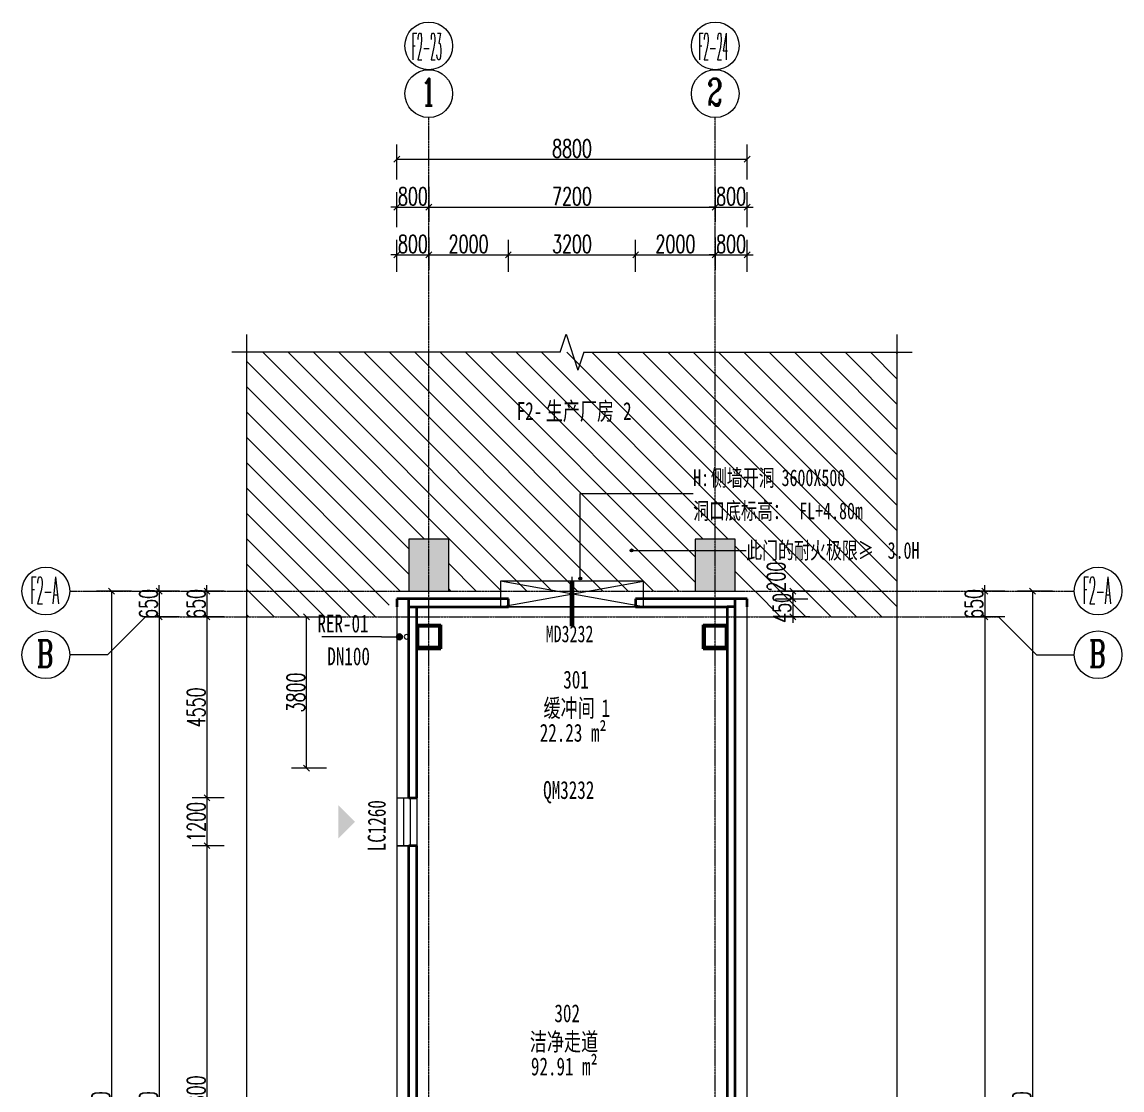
# Model space of a CAD drawing. Header units: millimetres. Extents: x -10225 to 17425, y -14635 to 39200.
# Drawn here: x -10225 to 17425, y 12360 to 39200 of the extents above; entities that cross this region are included whole.
import ezdxf

# ---------------------------------------------------------------- set-up
doc = ezdxf.new("R2010")
doc.units = ezdxf.units.MM
doc.linetypes.add('轴网线', pattern=[22.24, 12.7, -3.18, 3.18, -3.18])
doc.layers.get('0').update_dxf_attribs({"color": 8})
doc.layers.get('Defpoints').update_dxf_attribs({"color": 8})
for name, color, linetype, lineweight in [('A-ANNO-DIMS', 8, 'Continuous', 15), ('A-ANNO-NOTE', 8, 'Continuous', 18), ('A-AREA-IDEN', 8, 'Continuous', 18), ('A-DETL-GENF', 8, 'Continuous', 18), ('A-DETL-THIN', 8, 'Continuous', 15), ('A-DOOR-IDEN', 8, 'Continuous', 18), ('A-FLOR', 8, 'Continuous', 15), ('A-GENM', 8, 'Continuous', 15), ('A-GLAZ', 8, 'Continuous', 15), ('A-GLAZ-IDEN', 8, 'Continuous', 18), ('A-WALL', 8, 'Continuous', 15), ('G-ANNO-TEXT', 8, 'Continuous', 15), ('P-PIPE', 8, 'Continuous', 15), ('S-COLS', 8, 'Continuous', 15), ('S-GRID', 8, 'Continuous', 15), ('S-GRID-IDEN', 8, 'Continuous', 18)]:
    doc.layers.add(name, color=color, linetype=linetype, lineweight=lineweight)
doc.styles.add('RomanC', font='romanc__.ttf', dxfattribs={"width": 0.65, "height": 675})
doc.styles.add('RomanC_1', font='romanc__.ttf', dxfattribs={"width": 0.25, "height": 675})
doc.styles.add('RomanD', font='romand__.ttf', dxfattribs={"width": 0.3, "height": 675})
doc.styles.add('RomanD_1', font='romand__.ttf', dxfattribs={"width": 0.65, "height": 450})
doc.styles.add('仿宋', font='simfang.ttf', dxfattribs={"width": 0.7, "height": 450})
doc.styles.add('仿宋_1', font='simfang.ttf', dxfattribs={"width": 0.7, "height": 420})
doc.styles.add('宋体', font='SimSun.ttf', dxfattribs={"width": 0.7, "height": 450})
doc.dimstyles.new('1_2道尺寸线_1', dxfattribs={"dimscale": 304.8, "dimtxt": 451.60863, "dimasz": 0.492126, "dimexe": 1.230315, "dimexo": 0.0625, "dimgap": 0.147638, "dimtad": 1, "dimdec": 0, "dimzin": 0, "dimdsep": 46, "dimtxsty": 'RomanD_1', "dimblk1": 'OBLIQUE', "dimblk2": 'OBLIQUE', "dimsah": 1, "dimcen": 0.09, "dimazin": 0, "dimtfac": 1, "dimtdec": 4, "dimtix": 1, "dimtmove": 0, "dimatfit": 3, "dimfxl": 1.722441, "dimfxlon": 1, "dimtvp": 1, "dimtolj": 1, "dimtzin": 0, "dimlwd": 18, "dimlwe": 18, "dimarcsym": 2})
doc.dimstyles.new('第三道尺寸线', dxfattribs={"dimscale": 304.8, "dimtxt": 451.60863, "dimasz": 0.492126, "dimexe": 1.230315, "dimexo": 0.0625, "dimgap": 0.147638, "dimtad": 1, "dimdec": 0, "dimzin": 0, "dimdsep": 46, "dimtxsty": 'RomanD_1', "dimblk1": 'OBLIQUE', "dimblk2": 'OBLIQUE', "dimsah": 1, "dimcen": 0.09, "dimazin": 0, "dimtfac": 1, "dimtdec": 4, "dimtix": 1, "dimtmove": 0, "dimatfit": 3, "dimfxl": 1.476378, "dimfxlon": 1, "dimtvp": 1, "dimtolj": 1, "dimtzin": 0, "dimlwd": 18, "dimlwe": 18, "dimarcsym": 2})
doc.dimstyles.new('第三道尺寸线_1', dxfattribs={"dimscale": 304.8, "dimtxt": 451.60863, "dimasz": 0.492126, "dimexe": 1.230315, "dimexo": 0.0625, "dimgap": 0.147638, "dimtad": 1, "dimdec": 0, "dimzin": 0, "dimdsep": 46, "dimtxsty": 'RomanD_1', "dimblk1": 'OBLIQUE', "dimblk2": 'OBLIQUE', "dimsah": 1, "dimcen": 0.09, "dimazin": 0, "dimtfac": 1, "dimtdec": 4, "dimtix": 1, "dimtmove": 2, "dimatfit": 3, "dimfxl": 1.476378, "dimfxlon": 1, "dimtvp": 1, "dimtolj": 1, "dimtzin": 0, "dimlwd": 18, "dimlwe": 18, "dimarcsym": 2})

# ---------------------------------------------------------------- blocks, each defined once
blk = doc.blocks.new('ST-PB6A-01-C-001_HLP2_rvt-1-3F')
at = {"layer": 'A-FLOR'}
for p, q in [((-500, -1300), (-500, -1325)), ((-500, -1325), (7700, -1325)), ((7700, -1325), (7700, -1300))]:
    blk.add_line(p, q, dxfattribs=at)
at = {"layer": 'S-COLS', "lineweight": 35}
for p, q in [((-300, 23450), (-300, 24050)), ((-300, 24050), (300, 24050)), ((-300, 23450), (-300, 24050)), ((-300, 24050), (300, 24050)), ((-265, 23485), (-265, 24015)), ((-265, 24015), (265, 24015)), ((265, 24015), (265, 23485)), ((300, 24050), (300, 23450)), ((300, 24050), (300, 23450)), ((6900, 23450), (6900, 24050)), ((6900, 24050), (7500, 24050)), ((6900, 23450), (6900, 24050)), ((6900, 24050), (7500, 24050)), ((6935, 23485), (6935, 24015)), ((6935, 24015), (7465, 24015)), ((7465, 24015), (7465, 23485)), ((7500, 24050), (7500, 23450)), ((7500, 24050), (7500, 23450)), ((300, 23450), (-300, 23450)), ((-300, 23450), (300, 23450)), ((265, 23485), (-265, 23485)), ((7500, 23450), (6900, 23450)), ((6900, 23450), (7500, 23450)), ((7465, 23485), (6935, 23485)), ((-300, -650), (-300, -50)), ((-300, -50), (300, -50)), ((-300, -650), (-300, -50)), ((-300, -50), (300, -50)), ((-265, -615), (-265, -85)), ((-265, -85), (265, -85)), ((265, -85), (265, -615)), ((300, -50), (300, -650)), ((300, -50), (300, -650)), ((6900, -650), (6900, -50)), ((6900, -50), (7500, -50)), ((6900, -650), (6900, -50)), ((6900, -50), (7500, -50)), ((6935, -615), (6935, -85)), ((6935, -85), (7465, -85)), ((7465, -85), (7465, -615)), ((7500, -50), (7500, -650)), ((7500, -50), (7500, -650)), ((300, -650), (-300, -650)), ((-300, -650), (300, -650)), ((265, -615), (-265, -615)), ((7500, -650), (6900, -650)), ((6900, -650), (7500, -650)), ((7465, -615), (6935, -615))]:
    blk.add_line(p, q, dxfattribs=at)
blk = doc.blocks.new('HW-矩形墙洞 - 矩形墙洞-V1-3F')
at = {"layer": 'A-GENM', "lineweight": 60}
for p, q in [((125, -300), (125, 581)), ((125, -549), (125, -300))]:
    blk.add_line(p, q, dxfattribs=at)
blk = doc.blocks.new('四扇单列组合窗_中开启 - LC1260-554311-3F')
at = {"layer": 'A-GLAZ'}
for p, q in [((-600, -250), (-600, 250)), ((-600, 250), (600, 250)), ((-600, 83), (600, 83)), ((600, -250), (600, 250)), ((-600, -83), (600, -83)), ((-600, -250), (600, -250))]:
    blk.add_line(p, q, dxfattribs=at)
blk = doc.blocks.new('剖面梁 - _1_50-572056-3F')
at = {"layer": 'A-DETL-GENF'}
blk.add_hatch(color=256, dxfattribs=at).paths.add_polyline_path([(200, -650), (500, -650), (500, 650), (-500, 650), (-500, -650), (198, -650)], flags=0)
for p, q in [((500, 650), (-500, 650)), ((-500, 650), (-500, -650)), ((500, -650), (500, 650)), ((-500, -650), (500, -650))]:
    blk.add_line(p, q, dxfattribs=at)
blk = doc.blocks.new('轴网 - 宽度系数 0_65-155799-3F')
at = {"layer": 'S-GRID-IDEN'}
blk.add_circle((0, 0), 4, dxfattribs=at)
blk = doc.blocks.new('轴网 - 宽度系数 0_3-442693-3F')
at = {"layer": 'S-GRID-IDEN'}
blk.add_circle((0, 0), 4, dxfattribs=at)
blk = doc.blocks.new('_Oblique')
at = {"color": 0, "linetype": 'ByBlock', "lineweight": -2}
blk.add_line((-0.5, -0.5), (0.5, 0.5), dxfattribs=at)
blk = doc.blocks.new('DIMBLOCK6-3F')
at = {"layer": 'A-ANNO-DIMS', "color": 0, "lineweight": 18, "transparency": 16777216}
for p, q in [((0, 33781), (0, 32975)), ((-800, 32919), (-800, 33725)), ((-800, 33350), (-950, 33350)), ((-800, 33350), (0, 33350)), ((0, 33350), (150, 33350))]:
    blk.add_line(p, q, dxfattribs=at)
at = {"layer": 'Defpoints', "color": 0, "transparency": 16777216}
for p in [(0, 33800), (0, 33350), (-800, 32900)]:
    blk.add_point(p, dxfattribs=at)
at = {"layer": 'A-ANNO-DIMS', "color": 0, "lineweight": 18, "transparency": 16777216, "xscale": 150, "yscale": 150, "zscale": 150}
blk.add_blockref('_Oblique', (-800, 33350), dxfattribs=at)
at = {"layer": 'A-ANNO-DIMS', "color": 0, "lineweight": 18, "transparency": 16777216, "xscale": 150, "yscale": 150, "zscale": 150, "rotation": 180}
blk.add_blockref('_Oblique', (0, 33350), dxfattribs=at)
at = {"layer": 'A-ANNO-DIMS', "color": 0, "lineweight": 18, "transparency": 16777216, "insert": (-400, 33620), "char_height": 450, "width": 937.96, "attachment_point": 5, "style": 'RomanD_1'}
blk.add_mtext('\\A1;800', dxfattribs=at)
blk = doc.blocks.new('DIMBLOCK7-3F')
at = {"layer": 'A-ANNO-DIMS', "color": 0, "lineweight": 18, "transparency": 16777216}
for p, q in [((0, 33781), (0, 32975)), ((2000, 32919), (2000, 33725)), ((0, 33350), (2000, 33350))]:
    blk.add_line(p, q, dxfattribs=at)
at = {"layer": 'Defpoints', "color": 0, "transparency": 16777216}
for p in [(0, 33800), (2000, 33350), (2000, 32900)]:
    blk.add_point(p, dxfattribs=at)
at = {"layer": 'A-ANNO-DIMS', "color": 0, "lineweight": 18, "transparency": 16777216, "xscale": 150, "yscale": 150, "zscale": 150, "rotation": 180}
blk.add_blockref('_Oblique', (0, 33350), dxfattribs=at)
at = {"layer": 'A-ANNO-DIMS', "color": 0, "lineweight": 18, "transparency": 16777216, "xscale": 150, "yscale": 150, "zscale": 150}
blk.add_blockref('_Oblique', (2000, 33350), dxfattribs=at)
at = {"layer": 'A-ANNO-DIMS', "color": 0, "lineweight": 18, "transparency": 16777216, "insert": (1000, 33620), "char_height": 450, "width": 1250.61, "attachment_point": 5, "style": 'RomanD_1'}
blk.add_mtext('\\A1;2000', dxfattribs=at)
blk = doc.blocks.new('DIMBLOCK8-3F')
at = {"layer": 'A-ANNO-DIMS', "color": 0, "lineweight": 18, "transparency": 16777216}
for p, q in [((2000, 32919), (2000, 33725)), ((5200, 32919), (5200, 33725)), ((2000, 33350), (5200, 33350))]:
    blk.add_line(p, q, dxfattribs=at)
at = {"layer": 'Defpoints', "color": 0, "transparency": 16777216}
for p in [(5200, 33350), (2000, 32900), (5200, 32900)]:
    blk.add_point(p, dxfattribs=at)
at = {"layer": 'A-ANNO-DIMS', "color": 0, "lineweight": 18, "transparency": 16777216, "xscale": 150, "yscale": 150, "zscale": 150, "rotation": 180}
blk.add_blockref('_Oblique', (2000, 33350), dxfattribs=at)
at = {"layer": 'A-ANNO-DIMS', "color": 0, "lineweight": 18, "transparency": 16777216, "xscale": 150, "yscale": 150, "zscale": 150}
blk.add_blockref('_Oblique', (5200, 33350), dxfattribs=at)
at = {"layer": 'A-ANNO-DIMS', "color": 0, "lineweight": 18, "transparency": 16777216, "insert": (3600, 33620), "char_height": 450, "width": 1250.61, "attachment_point": 5, "style": 'RomanD_1'}
blk.add_mtext('\\A1;3200', dxfattribs=at)
blk = doc.blocks.new('DIMBLOCK9-3F')
at = {"layer": 'A-ANNO-DIMS', "color": 0, "lineweight": 18, "transparency": 16777216}
for p, q in [((7200, 33781), (7200, 32975)), ((5200, 32919), (5200, 33725)), ((5200, 33350), (7200, 33350))]:
    blk.add_line(p, q, dxfattribs=at)
at = {"layer": 'Defpoints', "color": 0, "transparency": 16777216}
for p in [(7200, 33800), (7200, 33350), (5200, 32900)]:
    blk.add_point(p, dxfattribs=at)
at = {"layer": 'A-ANNO-DIMS', "color": 0, "lineweight": 18, "transparency": 16777216, "xscale": 150, "yscale": 150, "zscale": 150, "rotation": 180}
blk.add_blockref('_Oblique', (5200, 33350), dxfattribs=at)
at = {"layer": 'A-ANNO-DIMS', "color": 0, "lineweight": 18, "transparency": 16777216, "xscale": 150, "yscale": 150, "zscale": 150}
blk.add_blockref('_Oblique', (7200, 33350), dxfattribs=at)
at = {"layer": 'A-ANNO-DIMS', "color": 0, "lineweight": 18, "transparency": 16777216, "insert": (6200, 33620), "char_height": 450, "width": 1250.61, "attachment_point": 5, "style": 'RomanD_1'}
blk.add_mtext('\\A1;2000', dxfattribs=at)
blk = doc.blocks.new('DIMBLOCK10-3F')
at = {"layer": 'A-ANNO-DIMS', "color": 0, "lineweight": 18, "transparency": 16777216}
for p, q in [((7200, 33781), (7200, 32975)), ((8000, 32919), (8000, 33725)), ((7200, 33350), (7050, 33350)), ((7200, 33350), (8000, 33350)), ((8000, 33350), (8150, 33350))]:
    blk.add_line(p, q, dxfattribs=at)
at = {"layer": 'Defpoints', "color": 0, "transparency": 16777216}
for p in [(7200, 33800), (8000, 33350), (8000, 32900)]:
    blk.add_point(p, dxfattribs=at)
at = {"layer": 'A-ANNO-DIMS', "color": 0, "lineweight": 18, "transparency": 16777216, "xscale": 150, "yscale": 150, "zscale": 150}
blk.add_blockref('_Oblique', (7200, 33350), dxfattribs=at)
at = {"layer": 'A-ANNO-DIMS', "color": 0, "lineweight": 18, "transparency": 16777216, "xscale": 150, "yscale": 150, "zscale": 150, "rotation": 180}
blk.add_blockref('_Oblique', (8000, 33350), dxfattribs=at)
at = {"layer": 'A-ANNO-DIMS', "color": 0, "lineweight": 18, "transparency": 16777216, "insert": (7600, 33620), "char_height": 450, "width": 937.96, "attachment_point": 5, "style": 'RomanD_1'}
blk.add_mtext('\\A1;800', dxfattribs=at)
blk = doc.blocks.new('DIMBLOCK11-3F')
at = {"layer": 'A-ANNO-DIMS', "color": 0, "lineweight": 18, "transparency": 16777216}
for p, q in [((-5144, 24900), (-5950, 24900)), ((-5575, 24900), (-5575, 25050)), ((-5575, 24900), (-5575, 24250)), ((-5144, 24250), (-5950, 24250)), ((-5575, 24250), (-5575, 24100))]:
    blk.add_line(p, q, dxfattribs=at)
at = {"layer": 'Defpoints', "color": 0, "transparency": 16777216}
for p in [(-5125, 24900), (-5575, 24250), (-5125, 24250)]:
    blk.add_point(p, dxfattribs=at)
at = {"layer": 'A-ANNO-DIMS', "color": 0, "lineweight": 18, "transparency": 16777216, "xscale": 150, "yscale": 150, "zscale": 150}
for p, rotation in [((-5575, 24900), 270), ((-5575, 24250), 90)]:
    blk.add_blockref('_Oblique', p, dxfattribs=dict(at, rotation=rotation))
at = {"layer": 'A-ANNO-DIMS', "color": 0, "lineweight": 18, "transparency": 16777216, "insert": (-5845, 24575), "char_height": 450, "width": 937.96, "attachment_point": 5, "rotation": 90, "style": 'RomanD_1'}
blk.add_mtext('\\A1;650', dxfattribs=at)
blk = doc.blocks.new('DIMBLOCK12-3F')
at = {"layer": 'A-ANNO-DIMS', "color": 0, "lineweight": 18, "transparency": 16777216}
for p, q in [((-5144.05, 24250), (-5950, 24250)), ((-5575, 24250), (-5575, 19700)), ((-5144.05, 19700), (-5950, 19700))]:
    blk.add_line(p, q, dxfattribs=at)
at = {"layer": 'Defpoints', "color": 0, "transparency": 16777216}
for p in [(-5125, 24250), (-5575, 19700), (-5125, 19700)]:
    blk.add_point(p, dxfattribs=at)
at = {"layer": 'A-ANNO-DIMS', "color": 0, "lineweight": 18, "transparency": 16777216, "xscale": 150, "yscale": 150, "zscale": 150}
for p, rotation in [((-5575, 24250), 90), ((-5575, 19700), 270)]:
    blk.add_blockref('_Oblique', p, dxfattribs=dict(at, rotation=rotation))
at = {"layer": 'A-ANNO-DIMS', "color": 0, "lineweight": 18, "transparency": 16777216, "insert": (-5845, 21975), "char_height": 450, "width": 1250.6085, "attachment_point": 5, "rotation": 90, "style": 'RomanD_1'}
blk.add_mtext('\\A1;4550', dxfattribs=at)
blk = doc.blocks.new('DIMBLOCK13-3F')
at = {"layer": 'A-ANNO-DIMS', "color": 0, "lineweight": 18, "transparency": 16777216}
for p, q in [((-5144.05, 19700), (-5950, 19700)), ((-5575, 19700), (-5575, 18500)), ((-5144.05, 18500), (-5950, 18500))]:
    blk.add_line(p, q, dxfattribs=at)
at = {"layer": 'Defpoints', "color": 0, "transparency": 16777216}
for p in [(-5125, 19700), (-5575, 18500), (-5125, 18500)]:
    blk.add_point(p, dxfattribs=at)
at = {"layer": 'A-ANNO-DIMS', "color": 0, "lineweight": 18, "transparency": 16777216, "xscale": 150, "yscale": 150, "zscale": 150}
for p, rotation in [((-5575, 19700), 90), ((-5575, 18500), 270)]:
    blk.add_blockref('_Oblique', p, dxfattribs=dict(at, rotation=rotation))
at = {"layer": 'A-ANNO-DIMS', "color": 0, "lineweight": 18, "transparency": 16777216, "insert": (-5845, 19100), "char_height": 450, "width": 1250.6085, "attachment_point": 5, "rotation": 90, "style": 'RomanD_1'}
blk.add_mtext('\\A1;1200', dxfattribs=at)
blk = doc.blocks.new('DIMBLOCK14-3F')
at = {"layer": 'A-ANNO-DIMS', "color": 0, "lineweight": 18, "transparency": 16777216}
for p, q in [((-5144.05, 18500), (-5950, 18500)), ((-5575, 18500), (-5575, 5700)), ((-5144.05, 5700), (-5950, 5700))]:
    blk.add_line(p, q, dxfattribs=at)
at = {"layer": 'Defpoints', "color": 0, "transparency": 16777216}
for p in [(-5125, 18500), (-5575, 5700), (-5125, 5700)]:
    blk.add_point(p, dxfattribs=at)
at = {"layer": 'A-ANNO-DIMS', "color": 0, "lineweight": 18, "transparency": 16777216, "xscale": 150, "yscale": 150, "zscale": 150}
for p, rotation in [((-5575, 18500), 90), ((-5575, 5700), 270)]:
    blk.add_blockref('_Oblique', p, dxfattribs=dict(at, rotation=rotation))
at = {"layer": 'A-ANNO-DIMS', "color": 0, "lineweight": 18, "transparency": 16777216, "insert": (-5845, 12100), "char_height": 450, "width": 1563.2606, "attachment_point": 5, "rotation": 90, "style": 'RomanD_1'}
blk.add_mtext('\\A1;12800', dxfattribs=at)
blk = doc.blocks.new('DIMBLOCK24-3F')
at = {"layer": 'A-ANNO-DIMS', "color": 0, "lineweight": 18, "transparency": 16777216}
for p, q in [((-7469, 24900), (-8350, 24900)), ((-7975, 24900), (-7975, -1500)), ((-7469, -1500), (-8350, -1500))]:
    blk.add_line(p, q, dxfattribs=at)
at = {"layer": 'Defpoints', "color": 0, "transparency": 16777216}
for p in [(-7450, 24900), (-7975, -1500), (-7450, -1500)]:
    blk.add_point(p, dxfattribs=at)
at = {"layer": 'A-ANNO-DIMS', "color": 0, "lineweight": 18, "transparency": 16777216, "xscale": 150, "yscale": 150, "zscale": 150}
for p, rotation in [((-7975, 24900), 90), ((-7975, -1500), 270)]:
    blk.add_blockref('_Oblique', p, dxfattribs=dict(at, rotation=rotation))
at = {"layer": 'A-ANNO-DIMS', "color": 0, "lineweight": 18, "transparency": 16777216, "insert": (-8245, 11700), "char_height": 450, "width": 1563.26, "attachment_point": 5, "rotation": 90, "style": 'RomanD_1'}
blk.add_mtext('\\A1;26400', dxfattribs=at)
blk = doc.blocks.new('DIMBLOCK25-3F')
at = {"layer": 'A-ANNO-DIMS', "color": 0, "lineweight": 18, "transparency": 16777216}
for p, q in [((-800, 35244), (-800, 36125)), ((8000, 35244), (8000, 36125)), ((-800, 35750), (8000, 35750))]:
    blk.add_line(p, q, dxfattribs=at)
at = {"layer": 'Defpoints', "color": 0, "transparency": 16777216}
for p in [(8000, 35750), (-800, 35225), (8000, 35225)]:
    blk.add_point(p, dxfattribs=at)
at = {"layer": 'A-ANNO-DIMS', "color": 0, "lineweight": 18, "transparency": 16777216, "xscale": 150, "yscale": 150, "zscale": 150, "rotation": 180}
blk.add_blockref('_Oblique', (-800, 35750), dxfattribs=at)
at = {"layer": 'A-ANNO-DIMS', "color": 0, "lineweight": 18, "transparency": 16777216, "xscale": 150, "yscale": 150, "zscale": 150}
blk.add_blockref('_Oblique', (8000, 35750), dxfattribs=at)
at = {"layer": 'A-ANNO-DIMS', "color": 0, "lineweight": 18, "transparency": 16777216, "insert": (3600, 36020), "char_height": 450, "width": 1250.61, "attachment_point": 5, "style": 'RomanD_1'}
blk.add_mtext('\\A1;8800', dxfattribs=at)
blk = doc.blocks.new('DIMBLOCK26-3F')
at = {"layer": 'A-ANNO-DIMS', "color": 0, "lineweight": 18, "transparency": 16777216}
for p, q in [((-6269, 24900), (-7150, 24900)), ((-6775, 24900), (-6775, 25050)), ((-6775, 24900), (-6775, 24250)), ((-6269, 24250), (-7150, 24250)), ((-6775, 24250), (-6775, 24100))]:
    blk.add_line(p, q, dxfattribs=at)
at = {"layer": 'Defpoints', "color": 0, "transparency": 16777216}
for p in [(-6250, 24900), (-6775, 24250), (-6250, 24250)]:
    blk.add_point(p, dxfattribs=at)
at = {"layer": 'A-ANNO-DIMS', "color": 0, "lineweight": 18, "transparency": 16777216, "xscale": 150, "yscale": 150, "zscale": 150}
for p, rotation in [((-6775, 24900), 270), ((-6775, 24250), 90)]:
    blk.add_blockref('_Oblique', p, dxfattribs=dict(at, rotation=rotation))
at = {"layer": 'A-ANNO-DIMS', "color": 0, "lineweight": 18, "transparency": 16777216, "insert": (-7045, 24575), "char_height": 450, "width": 937.96, "attachment_point": 5, "rotation": 90, "style": 'RomanD_1'}
blk.add_mtext('\\A1;650', dxfattribs=at)
blk = doc.blocks.new('DIMBLOCK27-3F')
at = {"layer": 'A-ANNO-DIMS', "color": 0, "lineweight": 18, "transparency": 16777216}
for p, q in [((-6269.05, 24250), (-7150, 24250)), ((-6775, 24250), (-6775, -850)), ((-6269.05, -850), (-7150, -850))]:
    blk.add_line(p, q, dxfattribs=at)
at = {"layer": 'Defpoints', "color": 0, "transparency": 16777216}
for p in [(-6250, 24250), (-6775, -850), (-6250, -850)]:
    blk.add_point(p, dxfattribs=at)
at = {"layer": 'A-ANNO-DIMS', "color": 0, "lineweight": 18, "transparency": 16777216, "xscale": 150, "yscale": 150, "zscale": 150}
for p, rotation in [((-6775, 24250), 90), ((-6775, -850), 270)]:
    blk.add_blockref('_Oblique', p, dxfattribs=dict(at, rotation=rotation))
at = {"layer": 'A-ANNO-DIMS', "color": 0, "lineweight": 18, "transparency": 16777216, "insert": (-7045, 11700), "char_height": 450, "width": 1563.2606, "attachment_point": 5, "rotation": 90, "style": 'RomanD_1'}
blk.add_mtext('\\A1;25100', dxfattribs=at)
blk = doc.blocks.new('DIMBLOCK29-3F')
at = {"layer": 'A-ANNO-DIMS', "color": 0, "lineweight": 18, "transparency": 16777216}
for p, q in [((14481, 24900), (13600, 24900)), ((13975, 24900), (13975, 25050)), ((13975, 24900), (13975, 24250)), ((14481, 24250), (13600, 24250)), ((13975, 24250), (13975, 24100))]:
    blk.add_line(p, q, dxfattribs=at)
at = {"layer": 'Defpoints', "color": 0, "transparency": 16777216}
for p in [(14500, 24900), (13975, 24250), (14500, 24250)]:
    blk.add_point(p, dxfattribs=at)
at = {"layer": 'A-ANNO-DIMS', "color": 0, "lineweight": 18, "transparency": 16777216, "xscale": 150, "yscale": 150, "zscale": 150}
for p, rotation in [((13975, 24900), 270), ((13975, 24250), 90)]:
    blk.add_blockref('_Oblique', p, dxfattribs=dict(at, rotation=rotation))
at = {"layer": 'A-ANNO-DIMS', "color": 0, "lineweight": 18, "transparency": 16777216, "insert": (13705, 24575), "char_height": 450, "width": 937.96, "attachment_point": 5, "rotation": 90, "style": 'RomanD_1'}
blk.add_mtext('\\A1;650', dxfattribs=at)
blk = doc.blocks.new('DIMBLOCK30-3F')
at = {"layer": 'A-ANNO-DIMS', "color": 0, "lineweight": 18, "transparency": 16777216}
for p, q in [((14481, 24250), (13600, 24250)), ((13975, 24250), (13975, -1500)), ((14481, -1500), (13600, -1500))]:
    blk.add_line(p, q, dxfattribs=at)
at = {"layer": 'Defpoints', "color": 0, "transparency": 16777216}
for p in [(14500, 24250), (13975, -1500), (14500, -1500)]:
    blk.add_point(p, dxfattribs=at)
at = {"layer": 'A-ANNO-DIMS', "color": 0, "lineweight": 18, "transparency": 16777216, "xscale": 150, "yscale": 150, "zscale": 150}
for p, rotation in [((13975, 24250), 90), ((13975, -1500), 270)]:
    blk.add_blockref('_Oblique', p, dxfattribs=dict(at, rotation=rotation))
at = {"layer": 'A-ANNO-DIMS', "color": 0, "lineweight": 18, "transparency": 16777216, "insert": (13705, 11375), "char_height": 450, "width": 1563.26, "attachment_point": 5, "rotation": 90, "style": 'RomanD_1'}
blk.add_mtext('\\A1;25750', dxfattribs=at)
blk = doc.blocks.new('DIMBLOCK32-3F')
at = {"layer": 'A-ANNO-DIMS', "color": 0, "lineweight": 18, "transparency": 16777216}
for p, q in [((15681, 24900), (14800, 24900)), ((15175, 24900), (15175, -1500)), ((15681, -1500), (14800, -1500))]:
    blk.add_line(p, q, dxfattribs=at)
at = {"layer": 'Defpoints', "color": 0, "transparency": 16777216}
for p in [(15700, 24900), (15175, -1500), (15700, -1500)]:
    blk.add_point(p, dxfattribs=at)
at = {"layer": 'A-ANNO-DIMS', "color": 0, "lineweight": 18, "transparency": 16777216, "xscale": 150, "yscale": 150, "zscale": 150}
for p, rotation in [((15175, 24900), 90), ((15175, -1500), 270)]:
    blk.add_blockref('_Oblique', p, dxfattribs=dict(at, rotation=rotation))
at = {"layer": 'A-ANNO-DIMS', "color": 0, "lineweight": 18, "transparency": 16777216, "insert": (14905, 11700), "char_height": 450, "width": 1563.26, "attachment_point": 5, "rotation": 90, "style": 'RomanD_1'}
blk.add_mtext('\\A1;26400', dxfattribs=at)
blk = doc.blocks.new('DIMBLOCK33-3F')
at = {"layer": 'A-ANNO-DIMS', "color": 0, "lineweight": 18, "transparency": 16777216}
for p, q in [((-800, 34044), (-800, 34925)), ((0, 35056), (0, 34175)), ((-800, 34550), (-950, 34550)), ((-800, 34550), (0, 34550)), ((0, 34550), (150, 34550))]:
    blk.add_line(p, q, dxfattribs=at)
at = {"layer": 'Defpoints', "color": 0, "transparency": 16777216}
for p in [(0, 35075), (0, 34550), (-800, 34025)]:
    blk.add_point(p, dxfattribs=at)
at = {"layer": 'A-ANNO-DIMS', "color": 0, "lineweight": 18, "transparency": 16777216, "xscale": 150, "yscale": 150, "zscale": 150}
blk.add_blockref('_Oblique', (-800, 34550), dxfattribs=at)
at = {"layer": 'A-ANNO-DIMS', "color": 0, "lineweight": 18, "transparency": 16777216, "xscale": 150, "yscale": 150, "zscale": 150, "rotation": 180}
blk.add_blockref('_Oblique', (0, 34550), dxfattribs=at)
at = {"layer": 'A-ANNO-DIMS', "color": 0, "lineweight": 18, "transparency": 16777216, "insert": (-400, 34820), "char_height": 450, "width": 937.96, "attachment_point": 5, "style": 'RomanD_1'}
blk.add_mtext('\\A1;800', dxfattribs=at)
blk = doc.blocks.new('DIMBLOCK34-3F')
at = {"layer": 'A-ANNO-DIMS', "color": 0, "lineweight": 18, "transparency": 16777216}
for p, q in [((0, 35056), (0, 34175)), ((7200, 35056), (7200, 34175)), ((0, 34550), (7200, 34550))]:
    blk.add_line(p, q, dxfattribs=at)
at = {"layer": 'Defpoints', "color": 0, "transparency": 16777216}
for p in [(0, 35075), (7200, 35075), (7200, 34550)]:
    blk.add_point(p, dxfattribs=at)
at = {"layer": 'A-ANNO-DIMS', "color": 0, "lineweight": 18, "transparency": 16777216, "xscale": 150, "yscale": 150, "zscale": 150, "rotation": 180}
blk.add_blockref('_Oblique', (0, 34550), dxfattribs=at)
at = {"layer": 'A-ANNO-DIMS', "color": 0, "lineweight": 18, "transparency": 16777216, "xscale": 150, "yscale": 150, "zscale": 150}
blk.add_blockref('_Oblique', (7200, 34550), dxfattribs=at)
at = {"layer": 'A-ANNO-DIMS', "color": 0, "lineweight": 18, "transparency": 16777216, "insert": (3600, 34820), "char_height": 450, "width": 1250.61, "attachment_point": 5, "style": 'RomanD_1'}
blk.add_mtext('\\A1;7200', dxfattribs=at)
blk = doc.blocks.new('DIMBLOCK35-3F')
at = {"layer": 'A-ANNO-DIMS', "color": 0, "lineweight": 18, "transparency": 16777216}
for p, q in [((7200, 35056), (7200, 34175)), ((8000, 34044), (8000, 34925)), ((7200, 34550), (7050, 34550)), ((7200, 34550), (8000, 34550)), ((8000, 34550), (8150, 34550))]:
    blk.add_line(p, q, dxfattribs=at)
at = {"layer": 'Defpoints', "color": 0, "transparency": 16777216}
for p in [(7200, 35075), (8000, 34550), (8000, 34025)]:
    blk.add_point(p, dxfattribs=at)
at = {"layer": 'A-ANNO-DIMS', "color": 0, "lineweight": 18, "transparency": 16777216, "xscale": 150, "yscale": 150, "zscale": 150}
blk.add_blockref('_Oblique', (7200, 34550), dxfattribs=at)
at = {"layer": 'A-ANNO-DIMS', "color": 0, "lineweight": 18, "transparency": 16777216, "xscale": 150, "yscale": 150, "zscale": 150, "rotation": 180}
blk.add_blockref('_Oblique', (8000, 34550), dxfattribs=at)
at = {"layer": 'A-ANNO-DIMS', "color": 0, "lineweight": 18, "transparency": 16777216, "insert": (7600, 34820), "char_height": 450, "width": 937.96, "attachment_point": 5, "style": 'RomanD_1'}
blk.add_mtext('\\A1;800', dxfattribs=at)
blk = doc.blocks.new('临时单轴号 - 临时标记-下-5mm-512906-3F')
at = {"layer": 'A-ANNO-NOTE', "color": 80}
blk.add_circle((0, 12), 4, dxfattribs=at)
blk = doc.blocks.new('DIMBLOCK41-3F')
at = {"layer": 'A-ANNO-DIMS', "color": 0, "lineweight": 18, "transparency": 16777216}
for p, q in [((9580, 24900), (8774, 24900)), ((9149, 24900), (9149, 24700)), ((8718, 24700), (9524, 24700))]:
    blk.add_line(p, q, dxfattribs=at)
at = {"layer": 'Defpoints', "color": 0, "transparency": 16777216}
for p in [(9599, 24900), (8699, 24700), (9149, 24700)]:
    blk.add_point(p, dxfattribs=at)
at = {"layer": 'A-ANNO-DIMS', "color": 0, "lineweight": 18, "transparency": 16777216, "xscale": 150, "yscale": 150, "zscale": 150}
for p, rotation in [((9149, 24900), 90), ((9149, 24700), 270)]:
    blk.add_blockref('_Oblique', p, dxfattribs=dict(at, rotation=rotation))
at = {"layer": 'A-ANNO-DIMS', "color": 0, "lineweight": 18, "transparency": 16777216, "insert": (8507, 24887), "char_height": 450, "width": 937.96, "attachment_point": 1, "rotation": 90, "line_spacing_factor": 1.146391, "style": 'RomanD_1'}
blk.add_mtext('\\A1;200', dxfattribs=at)
blk = doc.blocks.new('DIMBLOCK42-3F')
at = {"layer": 'A-ANNO-DIMS', "color": 0, "lineweight": 18, "transparency": 16777216}
for p, q in [((8718, 24700), (9524, 24700)), ((9149, 24700), (9149, 24850)), ((9149, 24700), (9149, 24250)), ((9580, 24250), (8774, 24250)), ((9149, 24250), (9149, 24100))]:
    blk.add_line(p, q, dxfattribs=at)
at = {"layer": 'Defpoints', "color": 0, "transparency": 16777216}
for p in [(8699, 24700), (9149, 24250), (9599, 24250)]:
    blk.add_point(p, dxfattribs=at)
at = {"layer": 'A-ANNO-DIMS', "color": 0, "lineweight": 18, "transparency": 16777216, "xscale": 150, "yscale": 150, "zscale": 150}
for p, rotation in [((9149, 24700), 270), ((9149, 24250), 90)]:
    blk.add_blockref('_Oblique', p, dxfattribs=dict(at, rotation=rotation))
at = {"layer": 'A-ANNO-DIMS', "color": 0, "lineweight": 18, "transparency": 16777216, "insert": (8879, 24475), "char_height": 450, "width": 937.96, "attachment_point": 5, "rotation": 90, "style": 'RomanD_1'}
blk.add_mtext('\\A1;450', dxfattribs=at)
blk = doc.blocks.new('上下索引-上 - 标准-560930-3F')
at = {"layer": 'A-ANNO-NOTE', "lineweight": 15}
h = blk.add_hatch(color=256, dxfattribs=at)
edge = h.paths.add_edge_path(flags=0)
edge.add_arc((-3, 0), 0.5, 0, 180)
edge.add_arc((-3, 0), 0.5, 180, 360)
at = {"layer": 'A-ANNO-NOTE', "color": 80}
for q in [(-3, 0), (10, 0)]:
    blk.add_line((0, 0), q, dxfattribs=at)
blk.add_circle((-3, 0), 0.5, dxfattribs=at)
for start, end in [(0, 180), (180, 0)]:
    blk.add_arc((-3, 0), 0.5, start, end, dxfattribs=at)
blk = doc.blocks.new('DIMBLOCK43-3F')
at = {"layer": 'A-ANNO-DIMS', "color": 0, "lineweight": 18, "transparency": 16777216}
for p, q in [((-3579, 24250), (-2698, 24250)), ((-3073, 20450), (-3073, 24250)), ((-2567, 20450), (-3448, 20450))]:
    blk.add_line(p, q, dxfattribs=at)
at = {"layer": 'Defpoints', "color": 0, "transparency": 16777216}
for p in [(-3598, 24250), (-3073, 24250), (-2548, 20450)]:
    blk.add_point(p, dxfattribs=at)
at = {"layer": 'A-ANNO-DIMS', "color": 0, "lineweight": 18, "transparency": 16777216, "xscale": 150, "yscale": 150, "zscale": 150}
for p, rotation in [((-3073, 24250), 90), ((-3073, 20450), 270)]:
    blk.add_blockref('_Oblique', p, dxfattribs=dict(at, rotation=rotation))
at = {"layer": 'A-ANNO-DIMS', "color": 0, "lineweight": 18, "transparency": 16777216, "insert": (-3343, 22350), "char_height": 450, "width": 1250.61, "attachment_point": 5, "rotation": 90, "style": 'RomanD_1'}
blk.add_mtext('\\A1;3800', dxfattribs=at)

msp = doc.modelspace()

# ---------------------------------------------------------------- hatches: boundary and pattern name
at = {"layer": 'A-DETL-GENF', "lineweight": 15}
h = msp.add_hatch(dxfattribs=at)
h.set_pattern_fill('FP_1', color=256, style=0, pattern_type=2)
h.set_pattern_definition([(135, (0, 0), (-318.198, -318.198), [])])
h.paths.add_polyline_path([(8000, -7500), (11775, -7500), (11775, -850), (8100, -850), (8100, -1500), (7700, -1500), (7700, -2800), (6700, -2800), (6700, -1500), (500, -1500), (500, -2800), (-500, -2800), (-500, -1500), (-900, -1500), (-900, -850), (-4575, -850), (-4575, -7500), (7700, -7500)], flags=0)
h.paths.add_polyline_path([(-999.9, 24250), (-999.9, 24900), (-500, 24900), (-500, 26200), (500, 26200), (500, 24900), (6700, 24900), (6700, 26200), (7700, 26200), (7700, 24900), (8200.1, 24900), (8200.1, 24250), (11775, 24250), (11775, 30900), (-4575, 30900), (-4575, 24250)], flags=0)
at = {"layer": 'A-DETL-GENF'}
msp.add_hatch(color=256, dxfattribs=at).paths.add_polyline_path([(-2277.5, 18678.1), (-1855.7, 19100), (-2277.5, 19521.9)], flags=0)
at = {"layer": 'G-ANNO-TEXT'}
h = msp.add_hatch(color=256, dxfattribs=at)
edge = h.paths.add_edge_path(flags=0)
edge.add_arc((5099.8, 25920.7), 37.5, 0, 360)
h = msp.add_hatch(color=256, dxfattribs=at)
edge = h.paths.add_edge_path(flags=0)
edge.add_arc((3806.4, 25215.3), 37.5, 0, 360)

# ---------------------------------------------------------------- linework, layer by layer
at = {"layer": 'A-ANNO-NOTE'}
for p, q in [((-4575, 12000), (-4575, 31350)), ((3300, 30900), (3449.3, 31355.7)), ((3449.3, 31355.7), (3749.4, 30451.1)), ((11775, 12000), (11775, 31350)), ((3300, 30900), (-4950, 30900)), ((3900, 30900), (3749.4, 30451.1)), ((3900, 30900), (12150, 30900))]:
    msp.add_line(p, q, dxfattribs=at)
at = {"layer": 'A-DETL-THIN'}
for p, q in [((3600, 25260), (3600, 24420)), ((5400, 25150), (1800, 25150)), ((1800, 25150), (1800, 24500)), ((5400, 24500), (1800, 25150)), ((1800, 24500), (5400, 25150)), ((5400, 24500), (5400, 25150)), ((1800, 24500), (5400, 24500))]:
    msp.add_line(p, q, dxfattribs=at)
at = {"layer": 'A-WALL', "lineweight": 35}
for p, q in [((2000, 24700), (-800, 24700)), ((-800, 24700), (-800, 24500)), ((-500, 19700), (-500, 24700)), ((2000, 24500), (2000, 24700)), ((8000, 24700), (5200, 24700)), ((5200, 24700), (5200, 24500)), ((7700, -1300), (7700, 24700)), ((8000, 24500), (8000, 24700)), ((-500, 24500), (2000, 24500)), ((-300, 19700), (-300, 24500)), ((5200, 24500), (7500, 24500)), ((7500, 24500), (7500, -1100)), ((7700, 24500), (7500, 24500)), ((-500, 19700), (-300, 19700)), ((-300, 18500), (-500, 18500)), ((-500, 5700), (-500, 18500)), ((-300, 5700), (-300, 18500))]:
    msp.add_line(p, q, dxfattribs=at)
at = {"layer": 'A-WALL'}
for p, q in [((-800, 24500), (-800, 4500)), ((5200, 24500), (2000, 24500)), ((8000, -1100), (8000, 24500)), ((-800, 19700), (-500, 19700)), ((-300, 19700), (-300, 18500)), ((-500, 18500), (-800, 18500))]:
    msp.add_line(p, q, dxfattribs=at)
at = {"layer": 'G-ANNO-TEXT'}
for p, q in [((3806.4, 27348.5), (6645.6, 27348.5)), ((3806.4, 25215.3), (3806.4, 27348.5)), ((5099.8, 25920.7), (7977.6, 25920.7))]:
    msp.add_line(p, q, dxfattribs=at)
for centre in [(5099.8, 25920.7), (3806.4, 25215.3)]:
    msp.add_circle(centre, 37.5, dxfattribs=at)
at = {"layer": 'P-PIPE'}
for radius, start, end in [(57.1, 0, 180), (57.2, 180, 360)]:
    msp.add_arc((-560, 23750), radius, start, end, dxfattribs=at)
at = {"layer": 'S-GRID', "linetype": '轴网线'}
for p, q in [((0, -12234.7), (0, 36800)), ((7200, -12234.7), (7200, 36800)), ((-9025, 24900), (16225, 24900)), ((-7120, 24250), (14320, 24250))]:
    msp.add_line(p, q, dxfattribs=at)
at = {"layer": 'S-GRID'}
for p, q in [((-7120, 24250), (-8072.5, 23297.5)), ((14320, 24250), (15272.5, 23297.5)), ((-8072.5, 23297.5), (-9025, 23297.5)), ((15272.5, 23297.5), (16225, 23297.5))]:
    msp.add_line(p, q, dxfattribs=at)

# ---------------------------------------------------------------- block references
at = {"lineweight": 5}
msp.add_blockref('ST-PB6A-01-C-001_HLP2_rvt-1-3F', (0, 0), dxfattribs=at)
at = {"layer": 'A-ANNO-NOTE', "xscale": 150, "yscale": 150, "zscale": 150}
for p in [(0, 36800), (7200, 36800)]:
    msp.add_blockref('临时单轴号 - 临时标记-下-5mm-512906-3F', p, dxfattribs=at)
at = {"layer": 'A-ANNO-NOTE', "xscale": 150, "yscale": 150, "zscale": 150, "rotation": 180}
msp.add_blockref('上下索引-上 - 标准-560930-3F', (-1184.6, 23750), dxfattribs=at)
at = {"layer": 'A-DETL-GENF'}
for p in [(0, 25550), (7200, 25550)]:
    msp.add_blockref('剖面梁 - _1_50-572056-3F', p, dxfattribs=at)
at = {"layer": 'A-GENM', "rotation": 180}
msp.add_blockref('HW-矩形墙洞 - 矩形墙洞-V1-3F', (3725, 24600), dxfattribs=at)
at = {"layer": 'A-GLAZ', "rotation": 269.9999999999999}
msp.add_blockref('四扇单列组合窗_中开启 - LC1260-554311-3F', (-550, 19100), dxfattribs=at)
at = {"layer": 'S-GRID-IDEN', "xscale": 149.9999999999999, "yscale": 149.9999999999999, "zscale": 149.9999999999999}
for p in [(0, 37400), (7200, 37400)]:
    msp.add_blockref('轴网 - 宽度系数 0_65-155799-3F', p, dxfattribs=at)
at = {"layer": 'S-GRID-IDEN', "xscale": 149.9999999999999, "yscale": 149.9999999999999, "zscale": 149.9999999999999, "rotation": 269.9999999999994}
for name, p in [('轴网 - 宽度系数 0_3-442693-3F', (-9625, 24900)), ('轴网 - 宽度系数 0_3-442693-3F', (16825, 24900)), ('轴网 - 宽度系数 0_65-155799-3F', (-9625, 23297.5)), ('轴网 - 宽度系数 0_65-155799-3F', (16825, 23297.5))]:
    msp.add_blockref(name, p, dxfattribs=at)

# ---------------------------------------------------------------- texts
at = {"layer": 'A-ANNO-NOTE', "lineweight": 15, "attachment_point": 1}
for s, insert, char_height, width, style in [('F2-23', (-426.7, 38922.5), 675, 1019.145, 'RomanC_1'), ('F2-24', (6773.3, 38922.5), 675, 1019.145, 'RomanC_1'), ('RER-01', (-2799.1, 24308.4), 450, 1767.721, '仿宋'), ('DN100', (-2550.3, 23485.1), 450, 1473.101, '仿宋')]:
    msp.add_mtext(s, dxfattribs=dict(at, insert=insert, char_height=char_height, width=width, style=style))
at = {"layer": 'A-AREA-IDEN', "lineweight": 15, "char_height": 450, "attachment_point": 1}
for s, insert, width, style in [('301', (3379.9, 22899.4), 858.607, '宋体'), ('缓冲间', (2883.3, 22184.2), 1767.721, '仿宋'), ('\\f仿宋|b0|i0|c134|p49|;\\W.7;1', (4341.8, 22184.2), 294.62, '仿宋'), ('22.23 m²', (2789.3, 21562.7), 2289.619, '宋体'), ('302', (3157.8, 14514.2), 858.607, '宋体'), ('洁净走道', (2539.4, 13799), 2356.961, '仿宋'), ('92.91 m²', (2567.2, 13177.5), 2289.619, '宋体')]:
    msp.add_mtext(s, dxfattribs=dict(at, insert=insert, width=width, style=style))
at = {"layer": 'A-DOOR-IDEN', "lineweight": 15, "insert": (2875, 20124.7), "char_height": 450, "width": 1767.721, "attachment_point": 1, "style": '仿宋'}
msp.add_mtext('QM3232', dxfattribs=at)
at = {"layer": 'A-GLAZ-IDEN', "lineweight": 15, "insert": (-1535, 18359.1), "char_height": 450, "width": 1767.721, "attachment_point": 1, "rotation": 90, "style": '仿宋'}
msp.add_mtext('LC1260', dxfattribs=at)
at = {"layer": 'G-ANNO-TEXT', "attachment_point": 1}
for s, insert, char_height, width, style in [('F2-', (2210.1, 29647.7), 450, 883.86, '仿宋'), ('生产厂房', (2939.3, 29647.7), 450, 2356.961, '仿宋'), ('\\f仿宋|b0|i0|c134|p49|;\\W.7;2', (4884, 29647.7), 450, 294.62, '仿宋'), ('H:', (6645.6, 27957.6), 420, 538.734, '仿宋_1'), ('侧墙开洞', (7090.1, 27957.6), 420, 2154.936, '仿宋_1'), ('3600X500', (8868.1, 27957.6), 420, 2154.936, '仿宋_1'), ('洞口底标高：', (6645.6, 27124.1), 420, 3232.404, '仿宋_1'), ('FL+4.80m', (9312.6, 27124.1), 420, 2154.936, '仿宋_1'), ('此门的耐火极限≥', (7977.6, 26130.7), 420, 4309.872, '仿宋_1'), ('3.0H', (11533.6, 26130.7), 420, 1077.468, '仿宋_1'), ('MD3232', (2937.8, 24033.2), 420, 1616.202, '仿宋_1')]:
    msp.add_mtext(s, dxfattribs=dict(at, insert=insert, char_height=char_height, width=width, style=style))
at = {"layer": 'S-GRID-IDEN', "lineweight": 15, "char_height": 675, "attachment_point": 1}
for s, insert, width, style in [('\\fRomanC|b0|i0|c134|p2|;\\W.65;1', (-197.9, 37780.3), 500.253, 'RomanC'), ('\\fRomanC|b0|i0|c134|p2|;\\W.65;2', (7002.1, 37780.3), 500.253, 'RomanC'), ('F2-A', (-10014.5, 25255.6), 970.443, 'RomanD'), ('F2-A', (16435.5, 25255.6), 970.443, 'RomanD'), ('\\fRomanC|b0|i0|c134|p2|;\\W.65;B', (-9854.3, 23663.4), 554.968, 'RomanC'), ('\\fRomanC|b0|i0|c134|p2|;\\W.65;B', (16595.7, 23663.4), 554.968, 'RomanC')]:
    msp.add_mtext(s, dxfattribs=dict(at, insert=insert, width=width, style=style))

# ---------------------------------------------------------------- dimensions: what is measured, and where the dimension line sits
at = {"layer": 'A-ANNO-DIMS', "lineweight": 18}
for base, p1, p2, dimstyle, override, picture, middle in [((8000, 35750), (-800, 35225), (8000, 35225), '1_2道尺寸线_1', {"dimpost": '<>', "dimfxl": 8800}, 'DIMBLOCK25-3F', (3600, 36020)), ((0, 34550), (-800, 34025), (0, 35075), '1_2道尺寸线_1', {"dimpost": '<>', "dimfxl": 1320.037878}, 'DIMBLOCK33-3F', (-400, 34820)), ((7200, 34550), (0, 35075), (7200, 35075), '1_2道尺寸线_1', {"dimpost": '<>', "dimfxl": 7200}, 'DIMBLOCK34-3F', (3600, 34820)), ((8000, 34550), (7200, 35075), (8000, 34025), '1_2道尺寸线_1', {"dimpost": '<>', "dimfxl": 1320.037878}, 'DIMBLOCK35-3F', (7600, 34820)), ((0, 33350), (-800, 32900), (0, 33800), '第三道尺寸线', {"dimpost": '<>', "dimfxl": 1204.159458}, 'DIMBLOCK6-3F', (-400, 33620)), ((2000, 33350), (0, 33800), (2000, 32900), '第三道尺寸线', {"dimpost": '<>', "dimfxl": 2193.17122}, 'DIMBLOCK7-3F', (1000, 33620)), ((5200, 33350), (2000, 32900), (5200, 32900), '第三道尺寸线', {"dimpost": '<>', "dimfxl": 3200}, 'DIMBLOCK8-3F', (3600, 33620)), ((7200, 33350), (5200, 32900), (7200, 33800), '第三道尺寸线', {"dimpost": '<>', "dimfxl": 2193.17122}, 'DIMBLOCK9-3F', (6200, 33620)), ((8000, 33350), (7200, 33800), (8000, 32900), '第三道尺寸线', {"dimpost": '<>', "dimfxl": 1204.159458}, 'DIMBLOCK10-3F', (7600, 33620))]:
    dim = msp.add_linear_dim(base=base, p1=p1, p2=p2, dimstyle=dimstyle, override=override, dxfattribs=at)
    dim.commit()
    dim.dimension.update_dxf_attribs({"geometry": picture, "text_midpoint": middle})
dim = msp.add_linear_dim(base=(9149.2, 24700), p1=(9599.2, 24900), p2=(8699.2, 24700), angle=90, dimstyle='第三道尺寸线_1', override={"dimpost": '<>', "dimfxl": 921.954446}, dxfattribs=at)
dim.commit()
dim.dimension.update_dxf_attribs({"geometry": 'DIMBLOCK41-3F', "text_midpoint": (8806.6, 25355.5), "dimtype": 160, "text_rotation": 90})
for base, p1, p2, dimstyle, override, picture, middle in [((-7975, -1500), (-7450, 24900), (-7450, -1500), '1_2道尺寸线_1', {"dimpost": '<>', "dimfxl": 26400}, 'DIMBLOCK24-3F', (-8245, 11700)), ((-6775, 24250), (-6250, 24900), (-6250, 24250), '1_2道尺寸线_1', {"dimpost": '<>', "dimfxl": 650}, 'DIMBLOCK26-3F', (-7045, 24575)), ((-5575, 24250), (-5125, 24900), (-5125, 24250), '第三道尺寸线', {"dimpost": '<>', "dimfxl": 650}, 'DIMBLOCK11-3F', (-5845, 24575)), ((9149.2, 24250), (8699.2, 24700), (9599.2, 24250), '第三道尺寸线', {"dimpost": '<>', "dimfxl": 1006.23059}, 'DIMBLOCK42-3F', (8879.2, 24475)), ((13975, 24250), (14500, 24900), (14500, 24250), '1_2道尺寸线_1', {"dimpost": '<>', "dimfxl": 650}, 'DIMBLOCK29-3F', (13705, 24575)), ((15175, -1500), (15700, 24900), (15700, -1500), '1_2道尺寸线_1', {"dimpost": '<>', "dimfxl": 26400}, 'DIMBLOCK32-3F', (14905, 11700)), ((-6775, -850), (-6250, 24250), (-6250, -850), '1_2道尺寸线_1', {"dimpost": '<>', "dimfxl": 25100}, 'DIMBLOCK27-3F', (-7045, 11700)), ((-5575, 19700), (-5125, 24250), (-5125, 19700), '第三道尺寸线', {"dimpost": '<>', "dimfxl": 4550}, 'DIMBLOCK12-3F', (-5845, 21975)), ((-3072.9, 24250), (-2547.9, 20450), (-3597.9, 24250), '1_2道尺寸线_1', {"dimpost": '<>', "dimfxl": 3942.397748}, 'DIMBLOCK43-3F', (-3342.9, 22350)), ((13975, -1500), (14500, 24250), (14500, -1500), '1_2道尺寸线_1', {"dimpost": '<>', "dimfxl": 25750}, 'DIMBLOCK30-3F', (13705, 11375)), ((-5575, 18500), (-5125, 19700), (-5125, 18500), '第三道尺寸线', {"dimpost": '<>', "dimfxl": 1200}, 'DIMBLOCK13-3F', (-5845, 19100)), ((-5575, 5700), (-5125, 18500), (-5125, 5700), '第三道尺寸线', {"dimpost": '<>', "dimfxl": 12800}, 'DIMBLOCK14-3F', (-5845, 12100))]:
    dim = msp.add_linear_dim(base=base, p1=p1, p2=p2, angle=90, dimstyle=dimstyle, override=override, dxfattribs=at)
    dim.commit()
    dim.dimension.update_dxf_attribs({"geometry": picture, "text_midpoint": middle})

doc.saveas('drawing.dxf')
